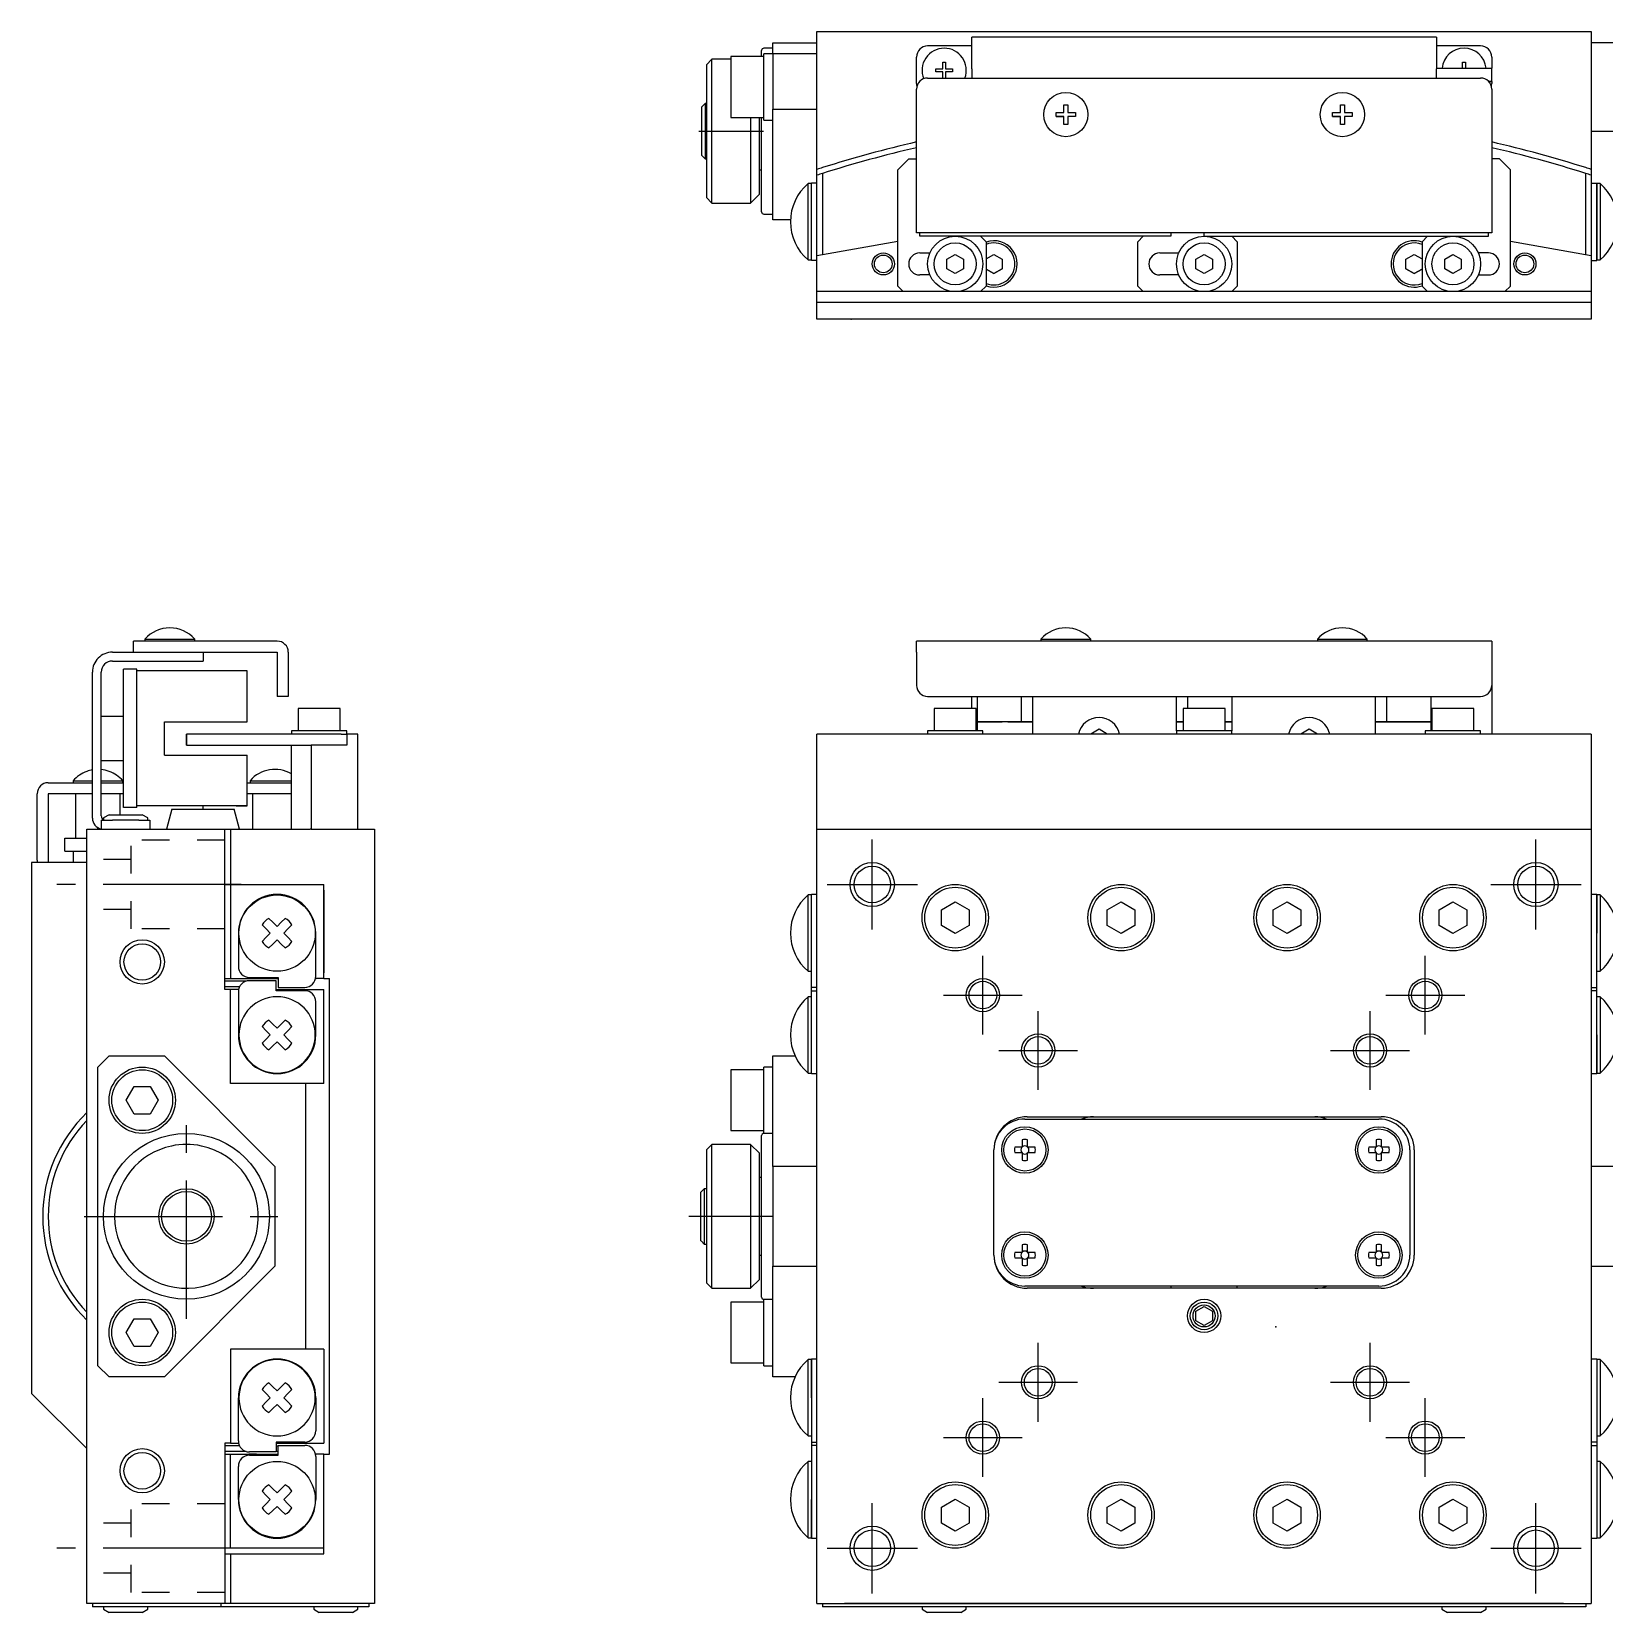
# Model space of a CAD drawing. Extents: x 60 to 434, y -5 to 289.
# Drawn here: x 59.9 to 202.1, y 140.9 to 283.8 of the extents above; entities that cross this region are included whole.
import ezdxf

# ---------------------------------------------------------------- set-up
doc = ezdxf.new("R2010")
doc.units = 0
doc.header["$LTSCALE"] = 10
doc.linetypes.add('CENTER', pattern=[2, 1.25, -0.25, 0.25, -0.25])
doc.linetypes.add('DOT', pattern=[0.5, 0.25, -0.25])
doc.layers.get('0').update_dxf_attribs({"linetype": 'CONTINUOUS'})

# ---------------------------------------------------------------- blocks, each defined once
blk = doc.blocks.new('AID4064')
at = {"color": 7, "linetype": 'CONTINUOUS'}
for p, q in [((149.729107, 185.469972), (181.729107, 185.469972)), ((149.929107, 185.669972), (181.929107, 185.669972)), ((149.489107, 182.909972), (148.809922, 182.909972)), ((149.489107, 183.589156), (149.489107, 182.909972)), ((149.969107, 182.909972), (149.969107, 183.589156)), ((150.648291, 182.909972), (149.969107, 182.909972)), ((181.489107, 182.909972), (180.809922, 182.909972)), ((181.489107, 183.589156), (181.489107, 182.909972)), ((181.969107, 182.909972), (181.969107, 183.589156)), ((182.648291, 182.909972), (181.969107, 182.909972)), ((146.929107, 173.169972), (146.929107, 182.669972)), ((148.809922, 182.429972), (149.489107, 182.429972)), ((149.489107, 182.429972), (149.489107, 181.750787)), ((149.969107, 181.750787), (149.969107, 182.429972)), ((149.969107, 182.429972), (150.648291, 182.429972)), ((180.809922, 182.429972), (181.489107, 182.429972)), ((181.489107, 182.429972), (181.489107, 181.750787)), ((181.969107, 182.429972), (182.648291, 182.429972)), ((181.969107, 181.750787), (181.969107, 182.429972)), ((184.529107, 182.669972), (184.529107, 173.169972)), ((184.929107, 182.669972), (184.929107, 173.169972)), ((149.489107, 173.409972), (148.809922, 173.409972)), ((148.809922, 172.929972), (149.489107, 172.929972)), ((149.489107, 174.089156), (149.489107, 173.409972)), ((149.489107, 172.929972), (149.489107, 172.250787)), ((149.969107, 173.409972), (149.969107, 174.089156)), ((150.648291, 173.409972), (149.969107, 173.409972)), ((149.969107, 172.929972), (150.648291, 172.929972)), ((149.969107, 172.250787), (149.969107, 172.929972)), ((181.489107, 173.409972), (180.809922, 173.409972)), ((180.809922, 172.929972), (181.489107, 172.929972)), ((181.489107, 174.089156), (181.489107, 173.409972)), ((181.489107, 172.929972), (181.489107, 172.250787)), ((181.969107, 173.409972), (181.969107, 174.089156)), ((182.648291, 173.409972), (181.969107, 173.409972)), ((181.969107, 172.929972), (182.648291, 172.929972)), ((181.969107, 172.250787), (181.969107, 172.929972)), ((181.729107, 170.369972), (149.729107, 170.369972)), ((181.929107, 170.169972), (149.929107, 170.169972)), ((162.929107, 170.369972), (162.929107, 170.169972)), ((168.929107, 170.169972), (168.929107, 170.369972)), ((165.179107, 168.102984), (165.929107, 168.535997)), ((165.179107, 167.236959), (165.179107, 168.102984)), ((165.929107, 166.803946), (165.179107, 167.236959)), ((165.929107, 168.535997), (166.679107, 168.102984)), ((166.679107, 167.236959), (165.929107, 166.803946)), ((166.679107, 168.102984), (166.679107, 167.236959))]:
    blk.add_line(p, q, dxfattribs=at)
for centre, radius in [((149.729107, 182.669972), 2.1), ((149.729107, 182.669972), 1.9), ((181.729107, 182.669972), 2.1), ((181.729107, 182.669972), 1.9), ((149.729107, 173.169972), 2.1), ((149.729107, 173.169972), 1.9), ((181.729107, 173.169972), 2.1), ((181.729107, 173.169972), 1.9), ((165.929107, 167.669972), 1.25), ((165.929107, 167.669972), 1)]:
    blk.add_circle(centre, radius, dxfattribs=at)
at = {"color": 9, "linetype": 'CONTINUOUS'}
blk.add_circle((165.929107, 167.669972), 1.5, dxfattribs=at)
at = {"color": 7, "linetype": 'CONTINUOUS'}
for centre, radius, start, end in [((149.929107, 182.669972), 3, 90, 180), ((149.729107, 182.669972), 2.8, 90, 180), ((155.929107, 182.669972), 3, 90, 111.03947), ((175.929107, 182.669972), 3, 68.96053, 90), ((181.729107, 182.669972), 2.8, 0, 90), ((181.929107, 182.669972), 3, 0, 90), ((149.729107, 182.669972), 0.95, 165.36671, 194.63329), ((149.729107, 182.669972), 0.364721, 138.849633, 221.150367), ((149.729107, 182.669972), 0.95, 75.36671, 104.63329), ((149.729107, 182.669972), 0.364721, 48.849633, 131.150367), ((149.729107, 182.669972), 0.364721, 318.849633, 41.150367), ((149.729107, 182.669972), 0.95, 345.36671, 14.63329), ((181.729107, 182.669972), 0.95, 165.36671, 194.63329), ((181.729107, 182.669972), 0.364721, 138.849633, 221.150367), ((181.729107, 182.669972), 0.95, 75.36671, 104.63329), ((181.729107, 182.669972), 0.364721, 48.849633, 131.150367), ((181.729107, 182.669972), 0.364721, 318.849633, 41.150367), ((181.729107, 182.669972), 0.95, 345.36671, 14.63329), ((149.729107, 182.669972), 0.364721, 228.849633, 311.150367), ((149.729107, 182.669972), 0.95, 255.36671, 284.63329), ((181.729107, 182.669972), 0.364721, 228.849633, 311.150367), ((181.729107, 182.669972), 0.95, 255.36671, 284.63329), ((149.729107, 173.169972), 2.8, 180, 270), ((149.929107, 173.169972), 3, 180, 270), ((149.729107, 173.169972), 0.95, 165.36671, 194.63329), ((149.729107, 173.169972), 0.364721, 138.849633, 221.150367), ((149.729107, 173.169972), 0.95, 75.36671, 104.63329), ((149.729107, 173.169972), 0.364721, 48.849633, 131.150367), ((149.729107, 173.169972), 0.364721, 318.849633, 41.150367), ((149.729107, 173.169972), 0.95, 345.36671, 14.63329), ((181.729107, 173.169972), 0.95, 165.36671, 194.63329), ((181.729107, 173.169972), 0.364721, 138.849633, 221.150367), ((181.729107, 173.169972), 0.95, 75.36671, 104.63329), ((181.729107, 173.169972), 0.364721, 48.849633, 131.150367), ((181.729107, 173.169972), 2.8, 270, 0), ((181.929107, 173.169972), 3, 270, 0), ((181.729107, 173.169972), 0.364721, 318.849633, 41.150367), ((181.729107, 173.169972), 0.95, 345.36671, 14.63329), ((149.729107, 173.169972), 0.364721, 228.849633, 311.150367), ((149.729107, 173.169972), 0.95, 255.36671, 284.63329), ((181.729107, 173.169972), 0.364721, 228.849633, 311.150367), ((181.729107, 173.169972), 0.95, 255.36671, 284.63329), ((155.929107, 173.169972), 3, 248.96053, 270), ((175.929107, 173.169972), 3, 270, 291.03947)]:
    blk.add_arc(centre, radius, start, end, dxfattribs=at)

msp = doc.modelspace()

# ---------------------------------------------------------------- linework, layer by layer
at = {"color": 7, "linetype": 'CONTINUOUS'}
for p, q in [((130.92941, 283.767063), (200.92941, 283.767063)), ((130.92941, 257.767063), (130.92941, 283.767063)), ((186.92941, 283.267063), (144.92941, 283.267063)), ((144.92941, 283.173371), (144.92941, 283.267063)), ((144.92941, 281.298024), (144.92941, 283.173371)), ((186.92941, 283.267063), (186.92941, 283.173371)), ((186.92941, 283.173371), (186.92941, 281.298024)), ((200.92941, 283.767063), (200.92941, 257.767063)), ((123.12941, 281.517063), (123.12941, 276.017063)), ((126.12941, 281.517063), (123.12941, 281.517063)), ((125.92941, 281.517063), (125.92941, 282.067063)), ((126.92941, 282.267063), (126.12941, 282.267063)), ((126.12941, 275.767063), (126.12941, 281.767063)), ((126.92941, 281.767063), (126.12941, 281.767063)), ((126.92941, 281.767063), (126.92941, 282.767063)), ((126.92941, 282.767063), (130.92941, 282.767063)), ((130.92941, 281.767063), (126.92941, 281.767063)), ((126.92941, 281.767063), (126.92941, 276.767063)), ((144.92941, 282.467063), (140.92941, 282.467063)), ((190.92941, 282.467063), (186.92941, 282.467063)), ((220.92941, 282.767063), (200.92941, 282.767063)), ((121.42941, 281.267063), (120.92941, 280.767063)), ((120.92941, 280.767063), (120.92941, 268.767063)), ((121.42941, 268.267063), (121.42941, 281.267063)), ((123.12941, 281.267063), (121.42941, 281.267063)), ((139.92941, 279.067063), (139.92941, 281.467063)), ((141.67941, 280.392063), (142.30441, 280.392063)), ((141.67941, 280.142063), (141.67941, 280.392063)), ((142.30441, 280.142063), (141.67941, 280.142063)), ((142.30441, 280.392063), (142.30441, 281.017063)), ((142.30441, 281.017063), (142.55441, 281.017063)), ((142.30441, 279.567063), (142.30441, 280.142063)), ((142.55441, 281.017063), (142.55441, 280.392063)), ((142.55441, 280.392063), (143.17941, 280.392063)), ((142.55441, 280.142063), (142.55441, 279.567063)), ((143.17941, 280.142063), (142.55441, 280.142063)), ((143.17941, 280.392063), (143.17941, 280.142063)), ((144.92941, 280.391716), (144.92941, 281.298024)), ((144.92941, 280.391716), (144.92941, 279.567063)), ((186.92941, 281.298024), (186.92941, 280.391716)), ((186.92941, 280.467063), (191.92941, 280.467063)), ((186.92941, 279.567063), (186.92941, 280.391716)), ((189.30441, 281.017063), (189.55441, 281.017063)), ((189.30441, 280.467063), (189.30441, 281.017063)), ((189.55441, 281.017063), (189.55441, 280.467063)), ((191.92941, 281.467063), (191.92941, 280.467063)), ((191.92941, 279.267063), (191.92941, 280.467063)), ((140.92941, 279.567063), (190.92941, 279.567063)), ((191.643552, 279.267063), (191.92941, 279.267063)), ((191.92941, 279.267063), (191.643552, 279.267063)), ((191.92941, 279.267063), (191.92941, 279.067063)), ((120.82941, 277.267063), (120.57941, 277.017063)), ((120.82941, 277.267063), (120.82941, 272.267063)), ((120.92939, 277.267063), (120.82941, 277.267063)), ((139.92941, 266.567063), (139.92941, 278.567063)), ((191.92941, 278.567063), (191.92941, 266.567063)), ((120.57941, 277.017063), (120.52941, 276.967063)), ((120.52941, 272.567063), (120.52941, 276.967063)), ((123.12941, 276.017063), (126.12941, 276.017063)), ((124.92941, 276.017063), (124.92941, 274.767063)), ((125.72941, 274.767063), (125.72941, 276.017063)), ((125.92941, 267.467063), (125.92941, 276.017063)), ((126.92941, 266.767063), (126.92941, 276.767063)), ((126.92941, 276.767063), (130.92941, 276.767063)), ((152.543048, 276.447063), (153.24941, 276.447063)), ((152.543048, 276.087063), (152.543048, 276.447063)), ((153.24941, 276.087063), (152.543048, 276.087063)), ((152.543048, 276.087063), (153.24941, 276.087063)), ((153.24941, 277.153425), (153.60941, 277.153425)), ((153.24941, 276.447063), (153.24941, 277.153425)), ((153.24941, 275.380702), (153.24941, 276.087063)), ((153.60941, 277.153425), (153.60941, 276.447063)), ((153.60941, 276.447063), (154.315771, 276.447063)), ((153.60941, 276.087063), (153.60941, 275.380702)), ((154.315771, 276.087063), (153.60941, 276.087063)), ((154.315771, 276.087063), (153.60941, 276.087063)), ((154.315771, 276.447063), (154.315771, 276.087063)), ((177.543048, 276.087063), (177.543048, 276.447063)), ((177.543048, 276.447063), (178.24941, 276.447063)), ((178.24941, 276.087063), (177.543048, 276.087063)), ((177.543048, 276.087063), (178.24941, 276.087063)), ((178.24941, 277.153425), (178.60941, 277.153425)), ((178.24941, 276.447063), (178.24941, 277.153425)), ((178.24941, 275.380702), (178.24941, 276.087063)), ((178.60941, 277.153425), (178.60941, 276.447063)), ((178.60941, 276.447063), (179.315771, 276.447063)), ((178.60941, 276.087063), (178.60941, 275.380702)), ((179.315771, 276.087063), (178.60941, 276.087063)), ((179.315771, 276.087063), (178.60941, 276.087063)), ((179.315771, 276.447063), (179.315771, 276.087063)), ((124.92941, 274.767063), (124.92941, 274.499238)), ((124.92941, 274.499238), (124.92941, 268.267063)), ((125.72941, 269.067063), (125.72941, 274.767063)), ((126.12941, 275.767063), (126.92941, 275.767063)), ((153.60941, 275.380702), (153.24941, 275.380702)), ((178.60941, 275.380702), (178.24941, 275.380702)), ((200.92941, 274.767063), (220.92941, 274.767063)), ((120.52941, 272.567063), (120.57941, 272.517063)), ((120.57941, 272.517063), (120.82941, 272.267063)), ((120.82941, 272.267063), (120.92939, 272.267063)), ((139.22941, 272.267063), (138.22941, 271.267063)), ((139.22941, 272.267063), (139.92941, 272.267063)), ((192.62941, 272.267063), (191.92941, 272.267063)), ((192.62941, 272.267063), (193.62941, 271.267063)), ((125.72941, 271.267063), (125.92941, 271.267063)), ((130.42941, 270.027606), (130.42941, 270.077606)), ((130.42941, 263.077606), (130.42941, 270.077606)), ((130.92941, 270.077606), (130.42941, 270.077606)), ((131.42941, 270.945816), (131.42941, 263.591957)), ((138.22941, 260.767063), (138.22941, 271.267063)), ((193.62941, 260.767063), (193.62941, 271.267063)), ((200.42941, 263.591957), (200.42941, 270.945816)), ((200.929409, 270.077606), (201.429409, 270.077606)), ((201.429409, 263.077606), (201.429409, 270.077606)), ((201.429409, 270.027606), (201.429409, 270.077606)), ((120.92941, 268.767063), (121.42941, 268.267063)), ((124.92941, 268.267063), (125.72941, 269.067063)), ((130.12941, 263.127606), (130.12941, 270.027606)), ((130.42941, 270.027606), (130.12941, 270.027606)), ((201.429409, 270.027606), (201.429409, 263.127606)), ((201.729409, 270.027606), (201.429409, 270.027606)), ((201.729409, 270.027606), (201.729409, 263.127606)), ((121.42941, 268.267063), (124.92941, 268.267063)), ((126.12941, 267.267063), (126.92941, 267.267063)), ((128.533383, 266.767063), (126.92941, 266.767063)), ((139.92941, 265.567063), (139.92941, 266.567063)), ((191.92941, 266.567063), (191.92941, 265.567063)), ((138.22941, 264.79098), (130.92941, 263.503793)), ((191.92941, 265.567063), (139.92941, 265.567063)), ((140.22941, 265.267063), (140.22941, 265.567063)), ((162.92941, 265.267063), (140.22941, 265.267063)), ((146.22941, 264.767063), (145.72941, 265.267063)), ((146.22941, 264.767063), (146.22941, 260.767063)), ((160.42941, 265.267063), (159.92941, 264.767063)), ((159.92941, 260.767063), (159.92941, 264.767063)), ((162.92941, 265.567063), (162.92941, 265.267063)), ((165.92941, 265.267063), (165.92941, 265.567063)), ((165.92941, 265.267063), (191.62941, 265.267063)), ((168.92941, 264.767063), (168.42941, 265.267063)), ((168.92941, 264.767063), (168.92941, 260.767063)), ((185.62941, 264.767063), (186.12941, 265.267063)), ((185.62941, 264.767063), (185.62941, 260.767063)), ((191.62941, 265.267063), (191.62941, 265.567063)), ((200.92941, 263.503793), (193.62941, 264.79098)), ((130.12941, 263.127606), (130.42941, 263.127606)), ((130.42941, 263.077606), (130.42941, 263.127606)), ((130.42941, 263.069063), (130.42941, 263.077606)), ((130.42941, 263.069063), (130.42941, 263.077606)), ((130.92941, 263.069063), (130.42941, 263.069063)), ((140.22941, 263.767063), (141.138122, 263.767063)), ((142.67941, 263.200076), (143.42941, 263.633089)), ((142.67941, 262.33405), (142.67941, 263.200076)), ((143.42941, 263.633089), (144.17941, 263.200076)), ((144.17941, 263.200076), (144.17941, 262.33405)), ((146.22941, 263.228943), (146.92941, 263.633089)), ((146.92941, 263.633089), (147.67941, 263.200076)), ((147.67941, 263.200076), (147.67941, 262.33405)), ((161.92941, 263.767063), (163.638122, 263.767063)), ((165.17941, 263.200076), (165.92941, 263.633089)), ((165.17941, 262.33405), (165.17941, 263.200076)), ((165.92941, 263.633089), (166.67941, 263.200076)), ((166.67941, 263.200076), (166.67941, 262.33405)), ((184.17941, 263.200076), (184.92941, 263.633089)), ((184.17941, 262.33405), (184.17941, 263.200076)), ((184.92941, 263.633089), (185.62941, 263.228943)), ((187.67941, 263.200076), (188.42941, 263.633089)), ((187.67941, 262.33405), (187.67941, 263.200076)), ((188.42941, 263.633089), (189.17941, 263.200076)), ((189.17941, 263.200076), (189.17941, 262.33405)), ((191.62941, 263.767063), (190.720697, 263.767063)), ((200.929409, 263.069063), (201.429409, 263.069063)), ((201.429409, 263.077606), (201.429409, 263.127606)), ((201.429409, 263.127606), (201.729409, 263.127606)), ((201.429409, 263.069063), (201.429409, 263.077606)), ((201.429409, 263.069063), (201.429409, 263.077606)), ((141.138122, 261.767063), (140.22941, 261.767063)), ((143.42941, 261.901038), (142.67941, 262.33405)), ((144.17941, 262.33405), (143.42941, 261.901038)), ((146.92941, 261.901038), (146.22941, 262.305183)), ((146.22941, 262.305183), (146.92941, 261.901038)), ((147.67941, 262.33405), (146.92941, 261.901038)), ((146.92941, 261.901038), (147.67941, 262.33405)), ((163.638122, 261.767063), (161.92941, 261.767063)), ((165.92941, 261.901038), (165.17941, 262.33405)), ((166.67941, 262.33405), (165.92941, 261.901038)), ((184.92941, 261.901038), (184.17941, 262.33405)), ((184.17941, 262.33405), (184.92941, 261.901038)), ((185.62941, 262.305183), (184.92941, 261.901038)), ((184.92941, 261.901038), (185.62941, 262.305183)), ((188.42941, 261.901038), (187.67941, 262.33405)), ((189.17941, 262.33405), (188.42941, 261.901038)), ((190.720697, 261.767063), (191.62941, 261.767063)), ((200.92941, 260.267063), (130.92941, 260.267063)), ((138.22941, 260.767063), (138.72941, 260.267063)), ((145.72941, 260.267063), (146.22941, 260.767063)), ((159.92941, 260.767063), (160.42941, 260.267063)), ((168.42941, 260.267063), (168.92941, 260.767063)), ((186.12941, 260.267063), (185.62941, 260.767063)), ((193.62941, 260.767063), (193.12941, 260.267063)), ((200.92941, 259.267063), (130.92941, 259.267063)), ((200.92941, 257.767063), (130.92941, 257.767063)), ((69.12941, 227.670361), (69.12941, 228.670361)), ((82.12941, 228.670361), (69.12941, 228.670361)), ((70.17941, 228.854675), (72.42941, 228.854675)), ((70.17941, 228.854675), (70.17941, 228.670361)), ((71.41789, 229.688949), (71.415508, 229.693835)), ((71.41789, 229.688949), (71.415508, 229.693835)), ((72.42941, 228.854675), (74.67941, 228.854675)), ((73.443312, 229.693835), (73.440928, 229.688949)), ((74.67941, 228.670361), (74.67941, 228.854675)), ((191.92941, 228.670361), (139.92941, 228.670361)), ((139.92941, 227.670361), (139.92941, 228.670361)), ((151.17941, 228.854675), (151.17941, 228.670361)), ((152.41789, 229.688949), (152.415508, 229.693835)), ((152.41789, 229.688949), (152.415508, 229.693835)), ((154.443312, 229.693835), (154.440928, 229.688949)), ((155.67941, 228.670361), (155.67941, 228.854675)), ((176.17941, 228.854675), (176.17941, 228.670361)), ((177.41789, 229.688949), (177.415508, 229.693835)), ((177.41789, 229.688949), (177.415508, 229.693835)), ((179.443312, 229.693835), (179.440928, 229.688949)), ((180.67941, 228.670361), (180.67941, 228.854675)), ((191.92941, 228.670361), (191.92941, 227.670361)), ((67.22941, 227.670361), (82.12941, 227.670361)), ((75.42941, 227.670361), (75.42941, 226.870361)), ((82.12941, 227.670361), (82.12941, 223.670361)), ((83.12941, 227.670361), (83.12941, 223.670361)), ((139.92941, 227.670361), (139.92941, 224.670361)), ((191.92941, 227.670361), (191.92941, 224.670361)), ((65.42941, 212.670361), (65.42941, 225.870361)), ((66.22941, 212.870361), (66.22941, 225.870361)), ((67.22941, 226.870361), (75.42941, 226.870361)), ((69.42941, 226.120361), (68.22941, 226.120361)), ((68.22941, 213.620361), (68.22941, 226.120361)), ((69.42941, 213.620361), (69.42941, 226.120361)), ((79.42941, 225.970361), (69.42941, 225.970361)), ((79.42941, 221.370361), (79.42941, 225.970361)), ((191.92941, 224.670361), (191.92941, 220.270361)), ((83.12941, 223.670361), (82.12941, 223.670361)), ((140.92941, 223.670361), (190.92941, 223.670361)), ((144.92941, 222.570361), (144.92941, 223.670361)), ((145.42941, 221.370361), (145.42941, 223.670361)), ((149.42941, 221.370361), (149.42941, 223.670361)), ((150.42941, 223.670361), (150.42941, 221.370361)), ((163.42941, 221.370361), (163.42941, 223.670361)), ((164.42941, 223.670361), (164.42941, 222.570361)), ((168.42941, 223.670361), (168.42941, 221.370361)), ((181.42941, 221.370361), (181.42941, 223.670361)), ((182.42941, 223.670361), (182.42941, 221.370361)), ((186.42941, 223.670361), (186.42941, 221.370361)), ((68.22941, 221.870361), (66.22941, 221.870361)), ((87.82941, 222.570361), (84.02941, 222.570361)), ((84.02941, 222.570361), (84.02941, 220.570361)), ((87.82941, 220.570361), (87.82941, 222.570361)), ((145.32941, 222.570361), (141.52941, 222.570361)), ((141.52941, 222.570361), (141.52941, 220.570361)), ((145.32941, 220.570361), (145.32941, 222.570361)), ((167.82941, 222.570361), (164.02941, 222.570361)), ((164.02941, 222.570361), (164.02941, 220.570361)), ((167.82941, 220.570361), (167.82941, 222.570361)), ((190.32941, 222.570361), (186.52941, 222.570361)), ((186.52941, 222.570361), (186.52941, 220.570361)), ((190.32941, 220.570361), (190.32941, 222.570361)), ((71.92941, 221.370361), (79.42941, 221.370361)), ((71.92941, 218.370361), (71.92941, 221.370361)), ((71.92941, 221.370361), (75.92941, 221.370361)), ((73.92941, 219.270361), (73.92941, 220.270361)), ((73.92941, 220.270361), (73.92941, 219.270361)), ((87.92941, 220.270361), (73.92941, 220.270361)), ((78.42941, 221.370361), (79.42941, 221.370361)), ((88.42941, 220.570361), (83.42941, 220.570361)), ((83.42941, 220.570361), (83.42941, 220.270361)), ((87.92941, 220.270361), (88.42941, 220.270361)), ((88.42941, 220.270361), (88.42941, 220.570361)), ((88.42941, 220.270361), (88.42941, 219.270361)), ((89.42941, 220.270361), (88.42941, 220.270361)), ((89.42941, 211.670361), (89.42941, 220.270361)), ((130.92941, 141.670361), (130.92941, 220.270361)), ((200.92941, 220.270361), (130.92941, 220.270361)), ((145.92941, 220.570361), (140.92941, 220.570361)), ((140.92941, 220.570361), (140.92941, 220.270361)), ((145.42941, 221.370361), (147.67941, 221.370361)), ((149.42941, 221.370361), (145.42941, 221.370361)), ((145.42941, 220.570361), (145.42941, 221.370361)), ((145.92941, 220.270361), (145.92941, 220.570361)), ((148.17941, 221.370361), (150.42941, 221.370361)), ((150.42941, 221.370361), (149.42941, 221.370361)), ((150.42941, 221.370361), (150.42941, 220.270361)), ((155.67941, 220.303375), (156.42941, 220.736387)), ((155.67941, 220.270361), (155.67941, 220.303375)), ((156.42941, 220.736387), (157.17941, 220.303375)), ((157.17941, 220.303375), (157.17941, 220.270361)), ((163.42941, 221.370361), (164.02941, 221.370361)), ((164.02941, 221.370361), (163.42941, 221.370361)), ((163.42941, 220.570361), (163.42941, 221.370361)), ((168.42941, 220.570361), (163.42941, 220.570361)), ((163.42941, 220.570361), (163.42941, 220.270361)), ((167.82941, 221.370361), (168.42941, 221.370361)), ((168.42941, 221.370361), (167.82941, 221.370361)), ((168.42941, 221.370361), (168.42941, 220.570361)), ((168.42941, 220.270361), (168.42941, 220.570361)), ((174.67941, 220.303375), (175.42941, 220.736387)), ((174.67941, 220.270361), (174.67941, 220.303375)), ((175.42941, 220.736387), (176.17941, 220.303375)), ((176.17941, 220.303375), (176.17941, 220.270361)), ((181.42941, 221.370361), (186.42941, 221.370361)), ((182.42941, 221.370361), (181.42941, 221.370361)), ((181.42941, 220.270361), (181.42941, 221.370361)), ((186.42941, 221.370361), (182.42941, 221.370361)), ((190.92941, 220.570361), (185.92941, 220.570361)), ((185.92941, 220.570361), (185.92941, 220.270361)), ((186.42941, 221.370361), (186.42941, 220.570361)), ((190.92941, 220.270361), (190.92941, 220.570361)), ((200.92941, 220.270361), (200.92941, 141.670361)), ((73.92941, 219.270361), (83.905492, 219.270361)), ((83.42941, 211.670361), (83.42941, 219.270361)), ((83.905492, 219.270361), (85.19268, 219.270361)), ((85.19268, 219.270361), (85.19268, 211.670361)), ((88.42941, 219.270361), (85.19268, 219.270361)), ((66.22941, 217.870361), (68.22941, 217.870361)), ((71.92941, 218.370361), (79.42941, 218.370361)), ((79.42941, 213.770361), (79.42941, 218.370361)), ((61.42941, 215.870361), (65.42941, 215.870361)), ((63.67941, 216.054675), (65.42941, 216.054675)), ((63.67941, 216.054675), (63.67941, 215.870361)), ((64.917892, 216.888949), (64.915508, 216.893835)), ((66.22941, 216.054675), (68.17941, 216.054675)), ((66.22941, 215.870361), (68.22941, 215.870361)), ((66.943312, 216.893835), (66.940928, 216.888949)), ((68.17941, 215.870361), (68.17941, 216.054675)), ((79.42941, 215.870361), (83.42941, 215.870361)), ((79.67941, 216.054675), (83.42941, 216.054675)), ((79.67941, 216.054675), (79.67941, 215.870361)), ((60.42941, 209.370361), (60.42941, 214.870361)), ((65.42941, 214.870361), (61.42941, 214.870361)), ((61.42941, 214.870361), (61.42941, 209.370361)), ((63.92941, 210.870361), (63.92941, 214.870361)), ((68.22941, 214.870361), (66.22941, 214.870361)), ((67.92941, 212.970361), (67.92941, 214.870361)), ((83.42941, 214.870361), (79.42941, 214.870361)), ((79.92941, 211.670361), (79.92941, 214.870361)), ((66.92941, 212.970361), (66.42941, 212.681687)), ((66.92941, 212.970361), (69.92941, 212.970361)), ((69.42941, 213.620361), (68.22941, 213.620361)), ((79.42941, 213.770361), (69.42941, 213.770361)), ((78.42941, 213.770361), (69.42941, 213.770361)), ((70.42941, 212.681687), (69.92941, 212.970361)), ((72.618898, 213.470361), (72.13659, 211.670361)), ((72.618898, 213.470361), (78.239922, 213.470361)), ((75.42941, 213.470361), (75.42941, 213.770361)), ((78.72223, 211.670361), (78.239922, 213.470361)), ((78.42941, 213.770361), (79.42941, 213.770361)), ((64.92941, 141.670361), (64.92941, 211.670361)), ((64.92941, 211.670361), (77.226402, 211.670361)), ((65.92941, 211.670361), (65.92941, 211.804337)), ((66.22941, 212.470361), (66.22941, 211.690565)), ((66.22941, 212.470361), (67.22941, 212.470361)), ((66.22941, 211.690565), (66.42941, 211.670361)), ((66.42941, 212.681687), (66.42941, 212.470361)), ((69.62941, 212.470361), (67.22941, 212.470361)), ((69.62941, 212.470361), (70.62941, 212.470361)), ((70.42941, 212.470361), (70.42941, 212.681687)), ((70.62941, 212.470361), (70.62941, 211.670361)), ((77.226402, 211.670361), (77.750658, 211.670361)), ((77.384898, 197.170361), (77.384898, 211.670361)), ((77.750658, 211.670361), (85.104516, 211.670361)), ((77.909916, 211.670361), (77.909916, 206.670361)), ((85.19268, 211.670361), (85.104516, 211.670361)), ((85.19268, 211.670361), (89.42941, 211.670361)), ((89.42941, 211.670361), (90.92941, 211.670361)), ((90.92941, 211.670361), (90.92941, 141.670361)), ((130.92941, 211.670361), (200.92941, 211.670361)), ((62.92941, 209.670361), (62.92941, 210.870361)), ((62.92941, 210.870361), (64.92941, 210.870361)), ((64.92941, 210.963255), (64.92941, 211.170361)), ((90.92941, 211.170361), (90.92941, 210.963255)), ((59.92941, 208.670361), (59.92941, 160.670361)), ((64.92941, 208.670361), (59.92941, 208.670361)), ((60.42941, 208.870361), (60.42941, 209.370361)), ((60.42941, 208.870361), (60.42941, 208.670361)), ((61.42941, 209.370361), (61.42941, 208.870361)), ((61.42941, 208.870361), (61.42941, 208.670361)), ((62.92941, 209.670361), (64.92941, 209.670361)), ((63.67941, 209.670361), (63.67941, 208.670361)), ((77.384898, 206.670361), (77.909916, 206.670361)), ((77.909916, 206.670361), (86.344868, 206.670361)), ((77.909918, 206.670361), (77.909918, 198.170361)), ((86.344868, 206.170363), (86.344868, 206.670361)), ((86.344868, 198.670363), (86.344868, 206.170363)), ((86.34487, 206.170363), (86.34487, 198.670363)), ((130.42941, 205.720363), (130.12941, 205.720363)), ((130.42941, 202.270363), (130.42941, 205.770363)), ((130.92941, 205.770363), (130.42941, 205.770363)), ((130.42941, 202.270363), (130.42941, 205.720363)), ((142.17941, 204.392049), (143.42941, 205.113737)), ((142.17941, 202.948673), (142.17941, 204.392049)), ((143.42941, 205.113737), (144.67941, 204.392049)), ((144.67941, 204.392049), (144.67941, 202.948673)), ((157.17941, 204.392049), (158.42941, 205.113737)), ((157.17941, 202.948673), (157.17941, 204.392049)), ((158.42941, 205.113737), (159.67941, 204.392049)), ((159.67941, 204.392049), (159.67941, 202.948673)), ((172.17941, 204.392049), (173.42941, 205.113737)), ((172.17941, 202.948673), (172.17941, 204.392049)), ((173.42941, 205.113737), (174.67941, 204.392049)), ((174.67941, 204.392049), (174.67941, 202.948673)), ((187.17941, 204.392049), (188.42941, 205.113737)), ((187.17941, 202.948673), (187.17941, 204.392049)), ((188.42941, 205.113737), (189.67941, 204.392049)), ((189.67941, 204.392049), (189.67941, 202.948673)), ((201.42941, 205.770363), (200.92941, 205.770363)), ((201.42941, 202.270363), (201.42941, 205.770363)), ((201.42941, 205.720363), (201.42941, 202.270363)), ((201.72941, 205.720363), (201.42941, 205.720363)), ((80.782897, 203.01874), (81.135595, 202.646569)), ((81.742662, 203.253635), (81.370491, 203.606334)), ((82.118868, 202.886117), (81.742662, 203.253635)), ((82.495073, 203.253635), (82.118867, 202.886117)), ((82.867244, 203.606334), (82.495073, 203.253635)), ((83.10214, 202.646569), (83.454839, 203.01874)), ((143.42941, 202.226985), (142.17941, 202.948673)), ((144.67941, 202.948673), (143.42941, 202.226985)), ((158.42941, 202.226985), (157.17941, 202.948673)), ((159.67941, 202.948673), (158.42941, 202.226985)), ((173.42941, 202.226985), (172.17941, 202.948673)), ((174.67941, 202.948673), (173.42941, 202.226985)), ((188.42941, 202.226985), (187.17941, 202.948673)), ((189.67941, 202.948673), (188.42941, 202.226985)), ((78.618868, 202.270363), (78.618868, 199.270363)), ((81.135595, 201.894157), (80.782897, 201.521986)), ((81.135595, 202.646569), (81.503113, 202.270363)), ((81.503113, 202.270363), (81.135595, 201.894157)), ((81.742662, 201.28709), (82.118868, 201.654608)), ((82.118867, 201.654608), (82.495073, 201.28709)), ((82.734622, 202.270363), (83.10214, 202.646569)), ((83.10214, 201.894157), (82.734622, 202.270363)), ((83.454839, 201.521986), (83.10214, 201.894157)), ((85.618868, 198.370363), (85.618868, 202.270363)), ((130.42941, 198.370363), (130.42941, 202.270363)), ((201.42941, 198.370363), (201.42941, 202.270363)), ((81.370491, 200.934392), (81.742662, 201.28709)), ((82.495073, 201.28709), (82.867244, 200.934392)), ((86.344868, 198.170361), (86.344868, 198.670363)), ((130.12941, 198.820363), (130.42941, 198.820363)), ((201.42941, 198.820363), (201.72941, 198.820363)), ((77.384898, 198.170361), (82.218868, 198.170361)), ((79.31516, 197.920363), (77.384898, 197.920363)), ((77.384898, 197.420363), (77.422016, 197.420363)), ((77.535168, 197.420363), (77.384898, 197.420363)), ((78.734382, 197.420363), (77.384898, 197.420363)), ((77.422016, 197.420363), (77.384898, 197.420363)), ((79.618868, 198.270363), (82.218868, 198.270363)), ((79.618868, 198.270363), (82.218868, 198.270363)), ((82.02741, 197.970363), (79.62741, 197.970363)), ((82.02741, 197.070363), (82.02741, 197.970363)), ((82.218868, 198.270363), (82.218868, 197.370363)), ((82.218868, 197.370363), (84.618868, 197.370363)), ((82.218868, 197.370363), (84.618868, 197.370363)), ((85.598664, 198.170363), (85.643924, 198.170363)), ((85.643924, 198.170361), (85.598664, 198.170361)), ((86.344868, 198.170361), (85.682774, 198.170361)), ((86.344868, 198.170361), (86.874426, 198.170361)), ((86.874426, 155.170361), (86.874426, 198.170361)), ((130.42941, 197.370363), (130.42941, 198.370363)), ((201.42941, 197.370363), (201.42941, 198.370363)), ((78.647613, 197.170361), (77.384898, 197.170361)), ((77.909916, 196.670363), (77.909916, 197.170361)), ((77.909916, 189.170363), (77.909916, 196.670363)), ((77.909918, 189.170363), (77.909918, 196.670363)), ((78.62741, 196.970363), (78.62741, 193.070363)), ((82.02741, 197.170361), (83.661232, 197.170361)), ((84.62741, 197.070363), (82.02741, 197.070363)), ((83.661232, 197.170363), (86.34487, 197.170363)), ((85.62741, 193.070363), (85.62741, 196.070363)), ((86.34487, 188.670361), (86.34487, 197.170363)), ((130.42941, 196.520363), (130.12941, 196.520363)), ((130.42941, 196.070363), (130.42941, 197.070363)), ((130.42941, 193.070363), (130.42941, 196.070363)), ((201.729408, 196.520363), (201.429408, 196.520363)), ((201.42941, 196.070363), (201.42941, 197.070363)), ((201.42941, 193.070363), (201.42941, 196.070363)), ((81.742662, 194.053635), (81.370491, 194.406334)), ((82.867244, 194.406334), (82.495073, 194.053635)), ((80.782897, 193.81874), (81.135595, 193.446569)), ((81.135595, 193.446569), (81.503113, 193.070363)), ((81.503113, 193.070363), (81.135595, 192.694157)), ((82.118868, 193.686117), (81.742662, 194.053635)), ((82.495073, 194.053635), (82.118867, 193.686117)), ((82.734622, 193.070363), (83.10214, 193.446569)), ((83.10214, 192.694157), (82.734622, 193.070363)), ((83.10214, 193.446569), (83.454839, 193.81874)), ((130.42941, 189.570363), (130.42941, 193.070363)), ((130.42941, 189.620363), (130.42941, 193.070363)), ((201.429408, 193.070363), (201.429408, 189.620363)), ((201.42941, 189.570363), (201.42941, 193.070363)), ((81.135595, 192.694157), (80.782897, 192.321986)), ((81.370491, 191.734392), (81.742662, 192.08709)), ((81.742662, 192.08709), (82.118868, 192.454608)), ((82.118867, 192.454608), (82.495073, 192.08709)), ((82.495073, 192.08709), (82.867244, 191.734392)), ((83.454839, 192.321986), (83.10214, 192.694157)), ((66.92941, 191.170361), (65.92941, 190.170361)), ((65.92941, 163.170361), (65.92941, 190.170361)), ((66.92941, 191.170361), (71.92941, 191.170361)), ((81.92941, 181.170361), (71.92941, 191.170361)), ((126.12941, 184.170361), (126.12941, 190.170361)), ((126.92941, 190.170361), (126.12941, 190.170361)), ((126.92941, 191.170361), (128.94819, 191.170361)), ((126.92941, 181.170361), (126.92941, 191.170361)), ((77.909916, 188.670361), (77.909916, 189.170363)), ((86.34487, 188.670361), (77.909916, 188.670361)), ((84.72941, 164.670361), (84.72941, 188.670361)), ((123.12941, 189.920361), (123.12941, 184.420361)), ((126.12941, 189.920361), (123.12941, 189.920361)), ((130.12941, 189.620363), (130.42941, 189.620363)), ((130.42941, 189.570363), (130.92941, 189.570363)), ((200.92941, 189.570363), (201.42941, 189.570363)), ((201.429408, 189.620363), (201.729408, 189.620363)), ((68.486034, 187.170361), (69.207722, 188.420361)), ((69.207722, 188.420361), (70.651098, 188.420361)), ((70.651098, 188.420361), (71.372786, 187.170361)), ((69.207722, 185.920361), (68.486034, 187.170361)), ((70.651098, 185.920361), (69.207722, 185.920361)), ((71.372786, 187.170361), (70.651098, 185.920361)), ((123.12941, 184.420361), (126.12941, 184.420361)), ((121.42941, 183.170361), (120.92941, 182.670361)), ((121.42941, 170.170361), (121.42941, 183.170361)), ((124.92941, 183.170361), (121.42941, 183.170361)), ((124.92941, 183.170361), (124.92941, 176.670361)), ((125.72941, 182.370361), (124.92941, 183.170361)), ((125.92941, 176.670361), (125.92941, 183.970361)), ((126.92941, 184.170361), (126.12941, 184.170361)), ((120.92941, 182.670361), (120.92941, 170.670361)), ((125.72941, 170.970361), (125.72941, 182.370361)), ((81.92941, 181.170361), (81.92941, 172.170361)), ((125.92941, 180.170361), (125.72941, 180.170361)), ((130.92941, 181.170361), (126.92941, 181.170361)), ((126.92941, 181.170361), (126.92941, 172.170361)), ((204.92941, 181.170361), (200.92941, 181.170361)), ((120.47941, 178.920361), (120.42941, 178.870361)), ((120.42941, 174.470361), (120.42941, 178.870361)), ((120.72941, 179.170361), (120.47941, 178.920361)), ((120.92941, 179.170361), (120.72941, 179.170361)), ((124.92941, 176.670361), (124.92941, 170.170361)), ((125.92941, 169.370361), (125.92941, 176.670361)), ((120.42941, 174.470361), (120.47941, 174.420361)), ((120.47941, 174.420361), (120.72941, 174.170361)), ((120.72941, 174.170361), (120.92941, 174.170361)), ((125.72941, 173.170361), (125.92941, 173.170361)), ((71.92941, 162.170361), (81.92941, 172.170361)), ((126.92941, 172.170361), (130.92941, 172.170361)), ((126.92941, 162.170361), (126.92941, 172.170361)), ((200.92941, 172.170361), (204.92941, 172.170361)), ((120.92941, 170.670361), (121.42941, 170.170361)), ((121.42941, 170.170361), (124.92941, 170.170361)), ((124.92941, 170.170361), (125.72941, 170.970361)), ((123.12941, 168.920361), (123.12941, 163.420361)), ((126.12941, 168.920361), (123.12941, 168.920361)), ((126.12941, 163.170361), (126.12941, 169.170361)), ((126.12941, 169.170361), (126.92941, 169.170361)), ((68.486034, 166.170361), (69.207722, 167.420361)), ((69.207722, 167.420361), (70.651098, 167.420361)), ((70.651098, 167.420361), (71.372786, 166.170361)), ((69.207722, 164.920361), (68.486034, 166.170361)), ((71.372786, 166.170361), (70.651098, 164.920361)), ((70.651098, 164.920361), (69.207722, 164.920361)), ((86.34487, 164.670361), (77.909916, 164.670361)), ((77.909916, 164.670361), (77.909916, 164.170361)), ((86.34487, 164.670361), (86.34487, 156.170361)), ((65.92941, 163.170361), (66.92941, 162.170361)), ((77.909916, 164.170361), (77.909916, 156.670361)), ((77.909918, 164.170361), (77.909918, 156.670361)), ((123.12941, 163.420361), (126.12941, 163.420361)), ((126.12941, 163.170361), (126.92941, 163.170361)), ((130.42941, 163.720361), (130.12941, 163.720361)), ((130.42941, 163.770361), (130.42941, 160.270361)), ((130.92941, 163.770361), (130.42941, 163.770361)), ((130.42941, 160.270361), (130.42941, 163.720361)), ((201.42941, 163.770361), (200.92941, 163.770361)), ((201.42941, 163.770361), (201.42941, 160.270361)), ((201.42941, 163.720361), (201.42941, 160.270361)), ((201.72941, 163.720361), (201.42941, 163.720361)), ((71.92941, 162.170361), (66.92941, 162.170361)), ((81.742662, 161.253633), (81.370491, 161.606332)), ((82.867244, 161.606332), (82.495073, 161.253633)), ((128.94819, 162.170361), (126.92941, 162.170361)), ((59.92941, 160.670361), (64.92941, 155.670361)), ((78.62741, 156.370361), (78.62741, 160.270361)), ((80.782897, 161.018736), (81.135595, 160.646565)), ((81.135595, 160.646565), (81.503113, 160.270359)), ((81.503113, 160.270361), (81.135595, 159.894155)), ((82.118868, 160.886115), (81.742662, 161.253633)), ((82.495073, 161.253633), (82.118867, 160.886115)), ((82.734622, 160.270359), (83.10214, 160.646565)), ((83.10214, 159.894155), (82.734622, 160.270361)), ((83.10214, 160.646565), (83.454839, 161.018736)), ((85.62741, 160.270361), (85.62741, 157.270361)), ((130.42941, 160.270361), (130.42941, 157.270361)), ((201.42941, 160.270361), (201.42941, 157.270361)), ((81.135595, 159.894155), (80.782897, 159.521984)), ((81.370491, 158.93439), (81.742662, 159.287088)), ((81.742662, 159.287088), (82.118868, 159.654606)), ((82.118867, 159.654606), (82.495073, 159.287088)), ((82.495073, 159.287088), (82.867244, 158.93439)), ((83.454839, 159.521984), (83.10214, 159.894155)), ((130.42941, 157.270361), (130.42941, 156.270361)), ((201.42941, 157.270361), (201.42941, 156.270361)), ((77.909916, 156.170361), (77.384898, 156.170361)), ((77.384898, 156.170361), (77.384898, 141.670361)), ((78.734382, 155.920361), (77.384898, 155.920361)), ((77.384898, 155.920361), (77.42194, 155.920361)), ((77.535168, 155.920361), (77.384898, 155.920361)), ((77.42194, 155.920361), (77.384898, 155.920361)), ((78.734382, 155.920361), (77.535168, 155.920361)), ((77.909916, 156.670361), (77.909916, 156.170361)), ((77.909916, 156.170361), (78.275142, 156.170361)), ((78.275142, 156.170361), (78.647614, 156.170361)), ((84.62741, 156.270361), (82.02741, 156.270361)), ((82.02741, 156.270361), (82.02741, 155.370361)), ((82.02741, 156.170361), (86.34487, 156.170361)), ((82.02741, 155.920361), (82.218868, 155.920361)), ((82.218868, 155.070361), (82.218868, 155.970361)), ((82.218868, 155.970361), (84.618868, 155.970361)), ((82.218868, 155.970361), (84.618868, 155.970361)), ((130.12941, 156.820361), (130.42941, 156.820361)), ((130.42941, 156.270361), (130.42941, 155.970361)), ((130.42941, 155.970361), (130.42941, 154.970361)), ((201.42941, 156.820361), (201.72941, 156.820361)), ((201.42941, 155.970361), (201.42941, 154.970361)), ((79.31516, 155.420361), (77.384898, 155.420361)), ((77.384898, 155.170361), (82.218868, 155.170361)), ((77.909918, 146.670361), (77.909918, 155.170361)), ((80.24792, 155.170361), (79.554808, 155.170361)), ((79.618868, 155.070361), (82.218868, 155.070361)), ((79.618868, 155.070361), (82.218868, 155.070361)), ((82.02741, 155.370361), (79.62741, 155.370361)), ((82.218868, 155.420361), (82.02741, 155.420361)), ((85.598664, 155.170361), (85.643924, 155.170361)), ((85.643924, 155.170361), (85.598664, 155.170361)), ((85.618868, 154.970361), (85.618868, 151.070361)), ((86.344868, 155.170361), (85.682774, 155.170361)), ((86.344868, 154.670361), (86.344868, 155.170361)), ((86.344868, 155.170361), (86.874426, 155.170361)), ((86.344868, 147.170359), (86.344868, 154.670361)), ((86.34487, 147.170361), (86.34487, 154.670361)), ((130.42941, 154.520361), (130.12941, 154.520361)), ((130.42941, 154.970361), (130.42941, 151.070361)), ((201.42941, 154.970361), (201.42941, 151.070361)), ((201.72941, 154.520361), (201.42941, 154.520361)), ((78.618868, 151.070361), (78.618868, 154.070361)), ((80.782897, 151.818736), (81.135595, 151.446565)), ((81.742662, 152.053633), (81.370491, 152.406332)), ((82.118868, 151.686115), (81.742662, 152.053633)), ((82.495073, 152.053633), (82.118867, 151.686115)), ((82.867244, 152.406332), (82.495073, 152.053633)), ((83.10214, 151.446565), (83.454839, 151.818736)), ((81.135595, 150.694155), (80.782897, 150.321984)), ((81.135595, 151.446565), (81.503113, 151.070359)), ((81.503113, 151.070361), (81.135595, 150.694155)), ((81.370491, 149.73439), (81.742662, 150.087088)), ((81.742662, 150.087088), (82.118868, 150.454606)), ((82.118867, 150.454606), (82.495073, 150.087088)), ((82.495073, 150.087088), (82.867244, 149.73439)), ((82.734622, 151.070359), (83.10214, 151.446565)), ((83.10214, 150.694155), (82.734622, 151.070361)), ((83.454839, 150.321984), (83.10214, 150.694155)), ((130.42941, 151.070361), (130.42941, 147.570361)), ((130.42941, 147.620361), (130.42941, 151.070361)), ((142.17941, 150.392049), (143.42941, 151.113737)), ((142.17941, 148.948673), (142.17941, 150.392049)), ((143.42941, 151.113737), (144.67941, 150.392049)), ((144.67941, 150.392049), (144.67941, 148.948673)), ((157.17941, 150.392049), (158.42941, 151.113737)), ((157.17941, 148.948673), (157.17941, 150.392049)), ((158.42941, 151.113737), (159.67941, 150.392049)), ((159.67941, 150.392049), (159.67941, 148.948673)), ((172.17941, 150.392049), (173.42941, 151.113737)), ((172.17941, 148.948673), (172.17941, 150.392049)), ((173.42941, 151.113737), (174.67941, 150.392049)), ((174.67941, 150.392049), (174.67941, 148.948673)), ((187.17941, 150.392049), (188.42941, 151.113737)), ((187.17941, 148.948673), (187.17941, 150.392049)), ((188.42941, 151.113737), (189.67941, 150.392049)), ((189.67941, 150.392049), (189.67941, 148.948673)), ((201.42941, 151.070361), (201.42941, 147.570361)), ((201.42941, 151.070361), (201.42941, 147.620361)), ((143.42941, 148.226985), (142.17941, 148.948673)), ((144.67941, 148.948673), (143.42941, 148.226985)), ((158.42941, 148.226985), (157.17941, 148.948673)), ((159.67941, 148.948673), (158.42941, 148.226985)), ((173.42941, 148.226985), (172.17941, 148.948673)), ((174.67941, 148.948673), (173.42941, 148.226985)), ((188.42941, 148.226985), (187.17941, 148.948673)), ((189.67941, 148.948673), (188.42941, 148.226985)), ((130.12941, 147.620361), (130.42941, 147.620361)), ((130.42941, 147.570361), (130.92941, 147.570361)), ((200.92941, 147.570361), (201.42941, 147.570361)), ((201.42941, 147.620361), (201.72941, 147.620361)), ((78.275142, 146.670361), (77.384898, 146.670361)), ((77.384898, 146.170361), (77.909916, 146.170361)), ((77.909916, 146.170361), (77.909916, 141.670361)), ((77.909916, 146.170361), (80.22941, 146.170361)), ((86.344868, 146.670361), (78.275142, 146.670361)), ((80.22941, 146.170361), (86.344868, 146.170361)), ((86.344868, 146.170361), (86.344868, 147.170359)), ((90.92941, 141.670361), (64.92941, 141.670361)), ((65.42941, 141.670361), (65.42941, 141.370361)), ((77.05448, 141.370361), (77.05448, 141.670361)), ((90.42941, 141.670361), (90.42941, 141.370361)), ((130.92941, 141.670361), (200.92941, 141.670361)), ((131.42941, 141.670361), (131.42941, 141.370361)), ((198.42941, 141.670361), (133.42941, 141.670361)), ((200.42941, 141.670361), (200.42941, 141.370361)), ((90.42941, 141.370361), (65.42941, 141.370361)), ((66.42941, 141.370361), (66.42941, 141.159037)), ((66.42941, 141.159037), (66.92941, 140.870361)), ((69.92941, 140.870361), (66.92941, 140.870361)), ((69.92941, 140.870361), (70.42941, 141.159037)), ((70.42941, 141.159037), (70.42941, 141.370361)), ((85.42941, 141.370361), (85.42941, 141.159037)), ((85.42941, 141.159037), (85.92941, 140.870361)), ((88.92941, 140.870361), (85.92941, 140.870361)), ((88.92941, 140.870361), (89.42941, 141.159037)), ((89.42941, 141.159037), (89.42941, 141.370361)), ((200.42941, 141.370361), (131.42941, 141.370361)), ((140.42941, 141.370361), (140.42941, 141.159037)), ((140.42941, 141.159037), (140.92941, 140.870361)), ((142.42941, 140.870361), (140.92941, 140.870361)), ((143.92941, 140.870361), (142.42941, 140.870361)), ((143.92941, 140.870361), (144.42941, 141.159037)), ((144.42941, 141.159037), (144.42941, 141.370361)), ((187.42941, 141.370361), (187.42941, 141.159037)), ((187.42941, 141.159037), (187.92941, 140.870361)), ((189.42941, 140.870361), (187.92941, 140.870361)), ((190.92941, 140.870361), (189.42941, 140.870361)), ((190.92941, 140.870361), (191.42941, 141.159037)), ((191.42941, 141.159037), (191.42941, 141.370361))]:
    msp.add_line(p, q, dxfattribs=at)
at = {"color": 4, "linetype": 'CENTER'}
for p, q in [((120.25441, 274.767063), (126.10441, 274.767063)), ((135.92941, 202.590361), (135.92941, 210.750361)), ((195.92941, 202.590361), (195.92941, 210.750361)), ((78.884367, 206.670361), (62.201591, 206.670361)), ((131.84941, 206.670361), (140.00941, 206.670361)), ((191.84941, 206.670361), (200.00941, 206.670361)), ((145.92941, 193.110361), (145.92941, 200.230361)), ((185.92941, 193.110361), (185.92941, 200.230361)), ((142.36941, 196.670361), (149.48941, 196.670361)), ((182.36941, 196.670361), (189.48941, 196.670361)), ((150.92941, 188.110361), (150.92941, 195.230361)), ((180.92941, 188.110361), (180.92941, 195.230361)), ((147.36941, 191.670361), (154.48941, 191.670361)), ((177.36941, 191.670361), (184.48941, 191.670361)), ((73.92941, 167.420361), (73.92941, 185.920361)), ((64.67941, 176.670361), (83.17941, 176.670361)), ((126.99941, 176.670361), (119.35941, 176.670361)), ((150.92941, 158.110361), (150.92941, 165.230361)), ((180.92941, 158.110361), (180.92941, 165.230361)), ((147.36941, 161.670361), (154.48941, 161.670361)), ((177.36941, 161.670361), (184.48941, 161.670361)), ((145.92941, 153.110361), (145.92941, 160.230361)), ((185.92941, 153.110361), (185.92941, 160.230361)), ((142.36941, 156.670361), (149.48941, 156.670361)), ((182.36941, 156.670361), (189.48941, 156.670361)), ((135.92941, 142.590361), (135.92941, 150.750361)), ((195.92941, 142.590361), (195.92941, 150.750361)), ((78.884367, 146.670361), (62.201591, 146.670361)), ((131.84941, 146.670361), (140.00941, 146.670361)), ((191.84941, 146.670361), (200.00941, 146.670361))]:
    msp.add_line(p, q, dxfattribs=at)
at = {"color": 4, "linetype": 'CONTINUOUS'}
for p, q in [((151.17941, 228.854675), (153.42941, 228.854675)), ((153.42941, 228.854675), (155.67941, 228.854675)), ((176.17941, 228.854675), (178.42941, 228.854675)), ((178.42941, 228.854675), (180.67941, 228.854675)), ((130.12941, 202.270363), (130.12941, 205.720363)), ((201.72941, 205.720363), (201.72941, 202.270363)), ((130.12941, 198.820363), (130.12941, 202.270363)), ((201.72941, 202.270363), (201.72941, 198.820363)), ((130.42941, 197.070363), (130.42941, 197.370363)), ((130.92941, 197.370363), (130.42941, 197.370363)), ((200.92941, 197.370363), (201.42941, 197.370363)), ((201.42941, 197.070363), (201.42941, 197.370363)), ((130.12941, 193.070363), (130.12941, 196.520363)), ((130.42941, 197.070363), (130.92941, 197.070363)), ((201.42941, 197.070363), (200.92941, 197.070363)), ((201.729408, 196.520363), (201.729408, 193.070363)), ((130.12941, 189.620363), (130.12941, 193.070363)), ((201.729408, 193.070363), (201.729408, 189.620363)), ((120.72941, 179.170361), (120.72941, 174.170361)), ((130.12941, 160.270361), (130.12941, 163.720361)), ((201.72941, 163.720361), (201.72941, 160.270361)), ((130.12941, 156.820361), (130.12941, 160.270361)), ((201.72941, 160.270361), (201.72941, 156.820361)), ((130.42941, 156.270361), (130.92941, 156.270361)), ((130.92941, 155.970361), (130.42941, 155.970361)), ((201.42941, 156.270361), (200.92941, 156.270361)), ((200.92941, 155.970361), (201.42941, 155.970361)), ((201.42941, 156.270361), (201.42941, 155.970361)), ((130.12941, 151.070361), (130.12941, 154.520361)), ((201.72941, 154.520361), (201.72941, 151.070361)), ((130.12941, 147.620361), (130.12941, 151.070361)), ((201.72941, 151.070361), (201.72941, 147.620361))]:
    msp.add_line(p, q, dxfattribs=at)
at = {"color": 4, "linetype": 'DOT'}
for p, q in [((77.384898, 210.670361), (68.92941, 210.670361)), ((68.92941, 202.670361), (68.92941, 210.670361)), ((68.92941, 208.920361), (64.92941, 208.920361)), ((68.92941, 204.420361), (64.92941, 204.420361)), ((77.384898, 202.670361), (68.92941, 202.670361)), ((77.384898, 150.670361), (68.92941, 150.670361)), ((68.92941, 142.670361), (68.92941, 150.670361)), ((68.92941, 148.920361), (64.92941, 148.920361)), ((68.92941, 144.420361), (64.92941, 144.420361)), ((77.384898, 142.670361), (68.92941, 142.670361))]:
    msp.add_line(p, q, dxfattribs=at)
at = {"color": 7, "linetype": 'CONTINUOUS'}
for centre, radius in [((153.42941, 276.267063), 2), ((178.42941, 276.267063), 2), ((143.42941, 262.767063), 2.5), ((143.42941, 262.767063), 1.9), ((165.92941, 262.767063), 2.5), ((165.92941, 262.767063), 1.9), ((188.42941, 262.767063), 2.5), ((188.42941, 262.767063), 1.9), ((136.92941, 262.767063), 0.8), ((194.92941, 262.767063), 0.8), ((135.92941, 206.670361), 1.65), ((195.92941, 206.670361), 1.65), ((143.42941, 203.670361), 3), ((143.42941, 203.670361), 2.75), ((158.42941, 203.670361), 3), ((158.42941, 203.670361), 2.75), ((173.42941, 203.670361), 3), ((173.42941, 203.670361), 2.75), ((188.42941, 203.670361), 3), ((188.42941, 203.670361), 2.75), ((82.118868, 202.270363), 3.45), ((69.92941, 199.670361), 1.65), ((145.92941, 196.670361), 1.25), ((185.92941, 196.670361), 1.25), ((150.92941, 191.670361), 1.25), ((180.92941, 191.670361), 1.25), ((69.92941, 187.170361), 3), ((69.92941, 187.170361), 2.75), ((73.92941, 176.670361), 7.5), ((73.92941, 176.670361), 2.5), ((73.92941, 176.670361), 2.25), ((69.92941, 166.170361), 3), ((69.92941, 166.170361), 2.75), ((150.92941, 161.670361), 1.25), ((180.92941, 161.670361), 1.25), ((145.92941, 156.670361), 1.25), ((185.92941, 156.670361), 1.25), ((69.92941, 153.670361), 1.65), ((82.118868, 151.070361), 3.45), ((143.42941, 149.670361), 3), ((143.42941, 149.670361), 2.75), ((158.42941, 149.670361), 3), ((158.42941, 149.670361), 2.75), ((173.42941, 149.670361), 3), ((173.42941, 149.670361), 2.75), ((188.42941, 149.670361), 3), ((188.42941, 149.670361), 2.75), ((135.92941, 146.670361), 1.65), ((195.92941, 146.670361), 1.65)]:
    msp.add_circle(centre, radius, dxfattribs=at)
at = {"color": 4, "linetype": 'CONTINUOUS'}
for centre, radius in [((136.92941, 262.767063), 1), ((194.92941, 262.767063), 1), ((135.92941, 206.670361), 2), ((195.92941, 206.670361), 2), ((69.92941, 199.670361), 2), ((145.92941, 196.670361), 1.5), ((185.92941, 196.670361), 1.5), ((150.92941, 191.670361), 1.5), ((180.92941, 191.670361), 1.5), ((150.92941, 161.670361), 1.5), ((180.92941, 161.670361), 1.5), ((145.92941, 156.670361), 1.5), ((185.92941, 156.670361), 1.5), ((69.92941, 153.670361), 2), ((135.92941, 146.670361), 2), ((195.92941, 146.670361), 2)]:
    msp.add_circle(centre, radius, dxfattribs=at)
at = {"color": 7, "linetype": 'CONTINUOUS'}
for centre, radius, start, end in [((126.12941, 282.067063), 0.2, 90, 180), ((140.92941, 281.467063), 1, 90, 180), ((142.42941, 280.267063), 2, 90, 202.420707), ((142.42941, 280.267063), 2, 339.512685, 90), ((189.42941, 280.267063), 2, 90, 174.26083), ((189.42941, 280.267063), 2, 5.73917, 90), ((190.92941, 281.467063), 1, 0, 90), ((140.92941, 278.567063), 1, 90, 180), ((140.92941, 279.067063), 1, 180, 194.477513), ((190.92941, 278.567063), 1, 0, 90), ((190.92941, 279.067063), 1, 345.522487, 0), ((165.92941, 161.767063), 115, 103.066803, 107.457603), ((165.92941, 161.767063), 114.5, 103.124881, 107.536304), ((165.92941, 161.767063), 115, 72.542397, 76.933197), ((165.92941, 161.767063), 114.5, 72.463696, 76.875119), ((165.92941, 161.767063), 115, 107.457603, 107.718932), ((165.92941, 161.767063), 114.5, 107.536304, 107.79889), ((165.92941, 161.767063), 114.5, 72.20111, 72.463696), ((165.92941, 161.767063), 115, 72.281068, 72.542397), ((133.048941, 266.577606), 4.519531, 130.239266, 229.760734), ((198.809878, 266.577606), 4.519531, 310.239266, 49.760734), ((126.12941, 267.467063), 0.2, 180, 270), ((146.92941, 262.767063), 2.1, 250.528779, 109.471221), ((146.92941, 262.767063), 1.9, 0, 111.618272), ((184.92941, 262.767063), 2.1, 70.528777, 180), ((184.92941, 262.767063), 1.9, 68.381725, 291.618275), ((140.22941, 262.767063), 1, 90, 270), ((161.92941, 262.767063), 1, 90, 270), ((191.62941, 262.767063), 1, 270, 90), ((146.92941, 262.767063), 1.9, 248.381728, 0), ((184.92941, 262.767063), 2.1, 180, 289.471223), ((72.42941, 226.870361), 3, 41.409635, 138.590378), ((82.12941, 227.670361), 1, 0, 90), ((153.42941, 226.870361), 3, 41.409635, 138.590378), ((178.42941, 226.870361), 3, 41.409635, 138.590378), ((67.229409, 225.870362), 1.799999, 89.9999572, 180.0000428), ((67.229409, 225.870362), 0.999999, 89.9999572, 180.0000428), ((140.92941, 224.670361), 1, 180, 270), ((190.92941, 224.670361), 1, 270, 0), ((156.42941, 219.870361), 1.9, 12.153197, 167.846803), ((175.42941, 219.870361), 1.9, 12.153197, 167.846803), ((61.42941, 214.870361), 1, 90, 180), ((65.92941, 214.070361), 3, 109.753086, 138.590378), ((65.92941, 214.070361), 2.994596, 99.611548, 109.741766), ((65.92941, 214.070361), 2.994596, 70.258234, 84.250436), ((65.92941, 214.070361), 3, 41.409622, 70.246914), ((81.92941, 214.070361), 3, 60, 138.590378), ((66.42941, 212.670361), 1, 180, 258.463041), ((66.62941, 212.870361), 0.4, 180, 240), ((82.118868, 202.270363), 3.5, 0, 180), ((133.048942, 202.270363), 4.519532, 130.239271, 229.760734), ((198.809878, 202.270363), 4.519532, 310.239266, 49.760729), ((82.118868, 202.270363), 1.531302, 119.25645, 150.74355), ((82.118868, 202.270363), 1.531302, 29.25645, 60.74355), ((82.118868, 202.270363), 1.531302, 209.25645, 240.74355), ((82.118868, 202.270363), 1.531302, 299.25645, 330.74355), ((79.618868, 199.270363), 1, 180, 270), ((79.62741, 196.970363), 1, 90, 180), ((84.618868, 198.370363), 1, 270, 0), ((82.118868, 193.070363), 3.45, 0, 180), ((84.62741, 196.070363), 1, 0, 90), ((133.04894, 193.070363), 4.519532, 130.239237, 229.760734), ((198.809878, 193.070363), 4.519532, 310.239266, 49.760763), ((82.118868, 193.070363), 1.531302, 119.25645, 150.74355), ((82.118868, 193.070363), 1.531302, 29.25645, 60.74355), ((82.12741, 193.070363), 3.5, 180, 0), ((82.118868, 193.070363), 3.45, 180, 0), ((82.118868, 193.070363), 1.531302, 209.25645, 240.74355), ((82.118868, 193.070363), 1.531302, 299.25645, 330.74355), ((73.92941, 176.670361), 13, 133.813061, 226.186939), ((73.92941, 176.670361), 12.5, 136.05448, 223.94552), ((73.92941, 176.670361), 6.5, 102.002563, 180), ((73.92941, 176.670361), 6.5, 180, 77.995446), ((73.92941, 176.670361), 6.5, 77.995446, 102.002563), ((126.12941, 183.970361), 0.2, 90, 180), ((126.12941, 169.370361), 0.2, 180, 270), ((82.12741, 160.270361), 3.5, 0, 180), ((82.118868, 160.270361), 3.45, 0, 180), ((133.048942, 160.270361), 4.519532, 130.239266, 229.760729), ((198.809878, 160.270361), 4.519532, 310.239271, 49.760734), ((82.118868, 160.270361), 1.531302, 119.25645, 150.74355), ((82.118868, 160.270361), 1.531302, 29.25645, 60.74355), ((82.118868, 160.270361), 3.45, 180, 0), ((82.118868, 160.270361), 1.531302, 209.25645, 240.74355), ((82.118868, 160.270361), 1.531302, 299.25645, 330.74355), ((84.62741, 157.270361), 1, 270, 0), ((79.62741, 156.370361), 1, 180, 270), ((84.618868, 154.970361), 1, 0, 90), ((79.618868, 154.070361), 1, 90, 180), ((133.048942, 151.070361), 4.519532, 130.239271, 229.760734), ((198.809878, 151.070361), 4.519532, 310.239271, 49.760734), ((82.118868, 151.070361), 1.531302, 119.25645, 150.74355), ((82.118868, 151.070361), 1.531302, 29.25645, 60.74355), ((82.118868, 151.070361), 3.5, 180, 0), ((82.118868, 151.070361), 1.531302, 209.25645, 240.74355), ((82.118868, 151.070361), 1.531302, 299.25645, 330.74355)]:
    msp.add_arc(centre, radius, start, end, dxfattribs=at)
at = {"color": 7}
msp.add_point((134.031201, 257.767063), dxfattribs=at)
at = {"color": 9}
msp.add_point((172.42941, 166.670361), dxfattribs=at)

# ---------------------------------------------------------------- block references
msp.add_blockref('AID4064', (0, 0))

doc.saveas('drawing.dxf')
